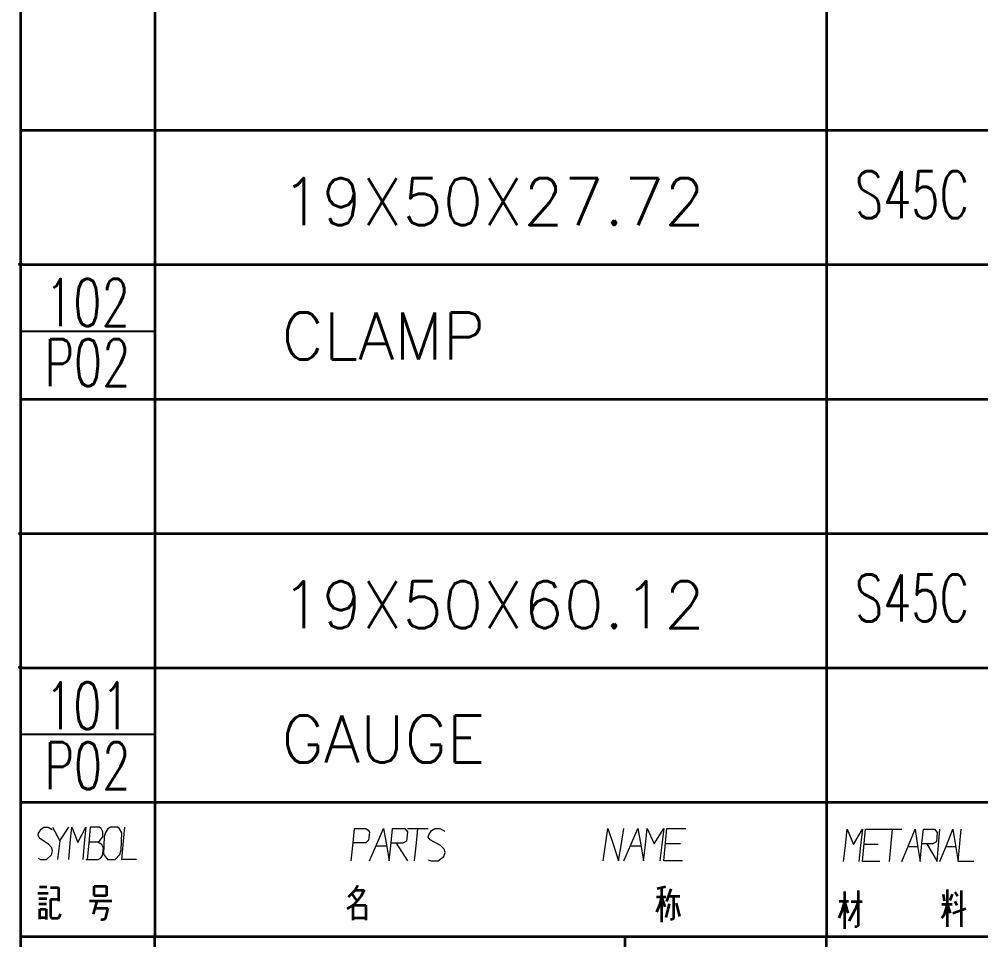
# Model space of a CAD drawing. Header units: millimetres. Extents: x 1333 to 104182, y -62616 to -5704.
# Drawn here: x 48723.2 to 48794.8, y -62452.5 to -62384 of the extents above; entities that cross this region are included whole.
import ezdxf
from ezdxf.enums import TextEntityAlignment as Align

# ---------------------------------------------------------------- set-up
doc = ezdxf.new("R2010")
doc.units = ezdxf.units.MM
doc.header["$LTSCALE"] = 0.5
for name, color, linetype in [('08', 1, 'Continuous'), ('\\M+195B6\\M+18E9A', 4, 'Continuous'), ('SHM_LABEL', 40, 'Continuous')]:
    doc.layers.add(name, color=color, linetype=linetype)
doc.layers.add('\\M+1907D\\M+19867\\M+195E2\\M+18F95\\M+190FC', color=7, linetype='Continuous', plot=False)
doc.styles.get("Standard").update_dxf_attribs({"font": 'simplex.shx'})

# ---------------------------------------------------------------- blocks, each defined once
blk = doc.blocks.new('999')
at = {"color": 7, "lineweight": 35, "ltscale": 0.25}
for p, q in [((75474.98, -11241.12), (75474.98, -11271.12)), ((75474.98, -11241.12), (75474.98, -11271.12)), ((75504.98, -11241.12), (75504.98, -11271.12)), ((75504.98, -11241.12), (75504.98, -11271.12)), ((75654.98, -11241.12), (75654.98, -11271.12)), ((75654.98, -11241.12), (75654.98, -11271.12)), ((75474.98, -11271.12), (75474.98, -11301.12)), ((75474.98, -11271.12), (75474.98, -11301.12)), ((75504.98, -11271.12), (75504.98, -11301.12)), ((75504.98, -11271.12), (75504.98, -11301.12)), ((75654.98, -11271.12), (75654.98, -11301.12)), ((75654.98, -11271.12), (75654.98, -11301.12)), ((75474.98, -11301.12), (75474.98, -11331.12)), ((75474.98, -11301.12), (75474.98, -11331.12)), ((75504.98, -11301.12), (75504.98, -11331.12)), ((75504.98, -11301.12), (75504.98, -11331.12)), ((75654.98, -11301.12), (75654.98, -11391.12)), ((75654.98, -11301.12), (75654.98, -11331.12)), ((75654.98, -11301.12), (75654.98, -11331.12)), ((75474.98, -11331.12), (75474.98, -11391.12)), ((75504.98, -11331.12), (75504.98, -11391.12)), ((75474.98, -11391.12), (75474.98, -11421.12)), ((75504.98, -11391.12), (75504.98, -11421.12)), ((75654.98, -11391.12), (75654.98, -11421.12)), ((75474.98, -11421.12), (75474.98, -11451.12)), ((75474.98, -11421.12), (75474.98, -11451.12)), ((75504.98, -11421.12), (75504.98, -11451.12)), ((75504.98, -11421.12), (75504.98, -11451.12)), ((75654.98, -11421.12), (75654.98, -11451.12)), ((75654.98, -11421.12), (75654.98, -11451.12))]:
    blk.add_line(p, q, dxfattribs=at)
at = {"color": 7, "lineweight": 35}
for p, q in [((75894.98, -11271.12), (75474.98, -11271.12)), ((75894.98, -11301.12), (75474.98, -11301.12)), ((75894.98, -11331.12), (75474.98, -11331.12)), ((75894.98, -11361.12), (75474.98, -11361.12)), ((75894.98, -11391.12), (75474.98, -11391.12)), ((75894.98, -11421.12), (75474.98, -11421.12)), ((75894.98, -11421.12), (75474.98, -11421.12)), ((75894.98, -11421.12), (75474.98, -11421.12)), ((75894.98, -11451.12), (75474.98, -11451.12)), ((75474.98, -11451.12), (75474.98, -11826.55)), ((75894.98, -11451.12), (75474.98, -11451.12)), ((75894.98, -11451.12), (75474.98, -11451.12)), ((75894.98, -11451.12), (75474.98, -11451.12)), ((75654.98, -11529.12), (75654.98, -11451.12))]:
    blk.add_line(p, q, dxfattribs=at)
at = {"color": 7, "lineweight": 35, "ltscale": 0.014026}
blk.add_line((75479.23, -11439.94), (75480.92, -11439.94), dxfattribs=at)
blk.add_line((75479.23, -11439.94), (75480.92, -11439.94), dxfattribs=at)
at = {"color": 7, "lineweight": 35, "ltscale": 0.015002}
blk.add_line((75481.69, -11440.11), (75483.49, -11440.11), dxfattribs=at)
blk.add_line((75481.69, -11440.11), (75483.49, -11440.11), dxfattribs=at)
at = {"color": 7, "lineweight": 35, "ltscale": 0.025366}
blk.add_line((75483.49, -11440.11), (75483.49, -11443.16), dxfattribs=at)
blk.add_line((75483.49, -11440.11), (75483.49, -11443.16), dxfattribs=at)
at = {"color": 7, "lineweight": 35, "ltscale": 0.022888}
for p, q in [((75491.49, -11439.82), (75494.24, -11439.82)), ((75491.49, -11439.82), (75494.24, -11439.82)), ((75494.24, -11441.96), (75491.49, -11441.96)), ((75494.24, -11441.96), (75491.49, -11441.96))]:
    blk.add_line(p, q, dxfattribs=at)
at = {"color": 7, "lineweight": 35, "ltscale": 0.017297}
blk.add_line((75491.49, -11441.89), (75491.49, -11439.82), dxfattribs=at)
blk.add_line((75491.49, -11441.89), (75491.49, -11439.82), dxfattribs=at)
at = {"color": 7, "lineweight": 35, "ltscale": 0.017825}
blk.add_line((75494.24, -11439.82), (75494.24, -11441.96), dxfattribs=at)
blk.add_line((75494.24, -11439.82), (75494.24, -11441.96), dxfattribs=at)
at = {"color": 7, "lineweight": 35, "ltscale": 0.018417}
blk.add_line((75549.73, -11440.67), (75548.18, -11442.25), dxfattribs=at)
blk.add_line((75549.73, -11440.67), (75548.18, -11442.25), dxfattribs=at)
at = {"color": 7, "lineweight": 35, "ltscale": 0.010047}
blk.add_line((75550.3, -11439.61), (75549.73, -11440.67), dxfattribs=at)
blk.add_line((75550.3, -11439.61), (75549.73, -11440.67), dxfattribs=at)
at = {"color": 7, "lineweight": 35, "ltscale": 0.016846}
blk.add_line((75549.73, -11440.67), (75551.75, -11440.67), dxfattribs=at)
blk.add_line((75549.73, -11440.67), (75551.75, -11440.67), dxfattribs=at)
at = {"color": 7, "lineweight": 35, "ltscale": 0.013334}
blk.add_line((75551.75, -11440.67), (75550.97, -11442.06), dxfattribs=at)
blk.add_line((75551.75, -11440.67), (75550.97, -11442.06), dxfattribs=at)
at = {"color": 7, "lineweight": 35, "ltscale": 0.015902}
blk.add_line((75619.01, -11439.97), (75617.14, -11440.36), dxfattribs=at)
blk.add_line((75619.01, -11439.97), (75617.14, -11440.36), dxfattribs=at)
at = {"color": 7, "lineweight": 35, "ltscale": 0.063974}
blk.add_line((75618.12, -11440.15), (75618.12, -11447.83), dxfattribs=at)
blk.add_line((75618.12, -11440.15), (75618.12, -11447.83), dxfattribs=at)
at = {"color": 7, "lineweight": 35, "ltscale": 0.024588}
blk.add_line((75620.2, -11440.4), (75619.29, -11443.21), dxfattribs=at)
blk.add_line((75620.2, -11440.4), (75619.29, -11443.21), dxfattribs=at)
at = {"color": 7, "lineweight": 35, "ltscale": 0.069342}
blk.add_line((75659.01, -11440.96), (75659.01, -11449.28), dxfattribs=at)
blk.add_line((75659.01, -11440.96), (75659.01, -11449.28), dxfattribs=at)
at = {"color": 7, "lineweight": 35, "ltscale": 0.06571}
blk.add_line((75662.05, -11440.77), (75662.05, -11448.65), dxfattribs=at)
blk.add_line((75662.05, -11440.77), (75662.05, -11448.65), dxfattribs=at)
at = {"color": 7, "lineweight": 35, "ltscale": 0.069489}
blk.add_line((75681.92, -11440.54), (75681.92, -11448.88), dxfattribs=at)
blk.add_line((75681.92, -11440.54), (75681.92, -11448.88), dxfattribs=at)
at = {"color": 7, "lineweight": 35, "ltscale": 0.067746}
blk.add_line((75685.05, -11440.72), (75685.03, -11448.85), dxfattribs=at)
blk.add_line((75685.05, -11440.72), (75685.03, -11448.85), dxfattribs=at)
at = {"color": 7, "lineweight": 35, "ltscale": 0.018872}
blk.add_line((75478.92, -11441.37), (75481.19, -11441.37), dxfattribs=at)
blk.add_line((75478.92, -11441.37), (75481.19, -11441.37), dxfattribs=at)
at = {"color": 7, "lineweight": 35, "ltscale": 0.014832}
blk.add_line((75479.12, -11442.54), (75480.9, -11442.54), dxfattribs=at)
blk.add_line((75479.12, -11442.54), (75480.9, -11442.54), dxfattribs=at)
at = {"color": 7, "lineweight": 35, "ltscale": 0.031506}
blk.add_line((75481.71, -11442.73), (75481.71, -11446.51), dxfattribs=at)
blk.add_line((75481.71, -11442.73), (75481.71, -11446.51), dxfattribs=at)
at = {"color": 7, "lineweight": 35, "ltscale": 0.014844}
blk.add_line((75483.49, -11442.73), (75481.71, -11442.73), dxfattribs=at)
blk.add_line((75483.49, -11442.73), (75481.71, -11442.73), dxfattribs=at)
at = {"color": 7, "lineweight": 35, "ltscale": 0.041736}
blk.add_line((75490.41, -11443.08), (75495.42, -11443.08), dxfattribs=at)
blk.add_line((75490.41, -11443.08), (75495.42, -11443.08), dxfattribs=at)
at = {"color": 7, "lineweight": 35, "ltscale": 0.025634}
blk.add_line((75492.04, -11443.08), (75491.25, -11446.05), dxfattribs=at)
blk.add_line((75492.04, -11443.08), (75491.25, -11446.05), dxfattribs=at)
at = {"color": 7, "lineweight": 35, "ltscale": 0.016928}
blk.add_line((75550.15, -11443.08), (75549.01, -11441.4), dxfattribs=at)
blk.add_line((75550.15, -11443.08), (75549.01, -11441.4), dxfattribs=at)
at = {"color": 7, "lineweight": 35, "ltscale": 0.018948}
blk.add_line((75550.97, -11442.06), (75549.54, -11443.84), dxfattribs=at)
blk.add_line((75550.97, -11442.06), (75549.54, -11443.84), dxfattribs=at)
at = {"color": 7, "lineweight": 35, "ltscale": 0.01731}
blk.add_line((75617.03, -11442.17), (75619.11, -11442.17), dxfattribs=at)
blk.add_line((75617.03, -11442.17), (75619.11, -11442.17), dxfattribs=at)
at = {"color": 7, "lineweight": 35, "ltscale": 0.015609}
blk.add_line((75618.12, -11442.17), (75617.66, -11443.99), dxfattribs=at)
blk.add_line((75618.12, -11442.17), (75617.66, -11443.99), dxfattribs=at)
at = {"color": 7, "lineweight": 35, "ltscale": 0.019512}
blk.add_line((75618.12, -11442.17), (75618.86, -11444.4), dxfattribs=at)
blk.add_line((75618.12, -11442.17), (75618.86, -11444.4), dxfattribs=at)
at = {"color": 7, "lineweight": 35, "ltscale": 0.021167}
blk.add_line((75619.68, -11442.01), (75622.22, -11442.01), dxfattribs=at)
blk.add_line((75619.68, -11442.01), (75622.22, -11442.01), dxfattribs=at)
at = {"color": 7, "lineweight": 35, "ltscale": 0.041415}
blk.add_line((75620.82, -11442.01), (75620.82, -11446.98), dxfattribs=at)
blk.add_line((75620.82, -11442.01), (75620.82, -11446.98), dxfattribs=at)
at = {"color": 7, "lineweight": 35, "ltscale": 0.016968}
blk.add_line((75657.82, -11443.15), (75659.86, -11443.15), dxfattribs=at)
blk.add_line((75657.82, -11443.15), (75659.86, -11443.15), dxfattribs=at)
at = {"color": 7, "lineweight": 35, "ltscale": 0.018792}
blk.add_line((75659.01, -11443.15), (75658.42, -11445.32), dxfattribs=at)
blk.add_line((75659.01, -11443.15), (75658.42, -11445.32), dxfattribs=at)
at = {"color": 7, "lineweight": 35, "ltscale": 0.022987}
blk.add_line((75659.01, -11443.15), (75659.72, -11445.81), dxfattribs=at)
blk.add_line((75659.01, -11443.15), (75659.72, -11445.81), dxfattribs=at)
at = {"color": 7, "lineweight": 35, "ltscale": 0.02074}
blk.add_line((75660.45, -11443.18), (75662.94, -11443.18), dxfattribs=at)
blk.add_line((75660.45, -11443.18), (75662.94, -11443.18), dxfattribs=at)
at = {"color": 7, "lineweight": 35, "ltscale": 0.016182}
blk.add_line((75662.05, -11443.18), (75661.41, -11445.01), dxfattribs=at)
blk.add_line((75662.05, -11443.18), (75661.41, -11445.01), dxfattribs=at)
at = {"color": 7, "lineweight": 35, "ltscale": 0.012191}
blk.add_line((75681.05, -11441.59), (75681.25, -11443.04), dxfattribs=at)
blk.add_line((75681.05, -11441.59), (75681.25, -11443.04), dxfattribs=at)
at = {"color": 7, "lineweight": 35, "ltscale": 0.012873}
blk.add_line((75683.03, -11441.57), (75682.49, -11443.02), dxfattribs=at)
blk.add_line((75683.03, -11441.57), (75682.49, -11443.02), dxfattribs=at)
at = {"color": 7, "lineweight": 35, "ltscale": 0.008252}
blk.add_line((75683.64, -11443.12), (75684.07, -11444.01), dxfattribs=at)
blk.add_line((75683.64, -11443.12), (75684.07, -11444.01), dxfattribs=at)
at = {"color": 7, "lineweight": 35, "ltscale": 0.008663}
blk.add_line((75683.66, -11441.15), (75684.25, -11442.01), dxfattribs=at)
blk.add_line((75683.66, -11441.15), (75684.25, -11442.01), dxfattribs=at)
at = {"color": 7, "lineweight": 35, "ltscale": 0.014185}
blk.add_line((75479.12, -11443.74), (75480.82, -11443.74), dxfattribs=at)
blk.add_line((75479.12, -11443.74), (75480.82, -11443.74), dxfattribs=at)
at = {"color": 7, "lineweight": 35, "ltscale": 0.018579}
blk.add_line((75479.33, -11447.15), (75479.33, -11444.92), dxfattribs=at)
blk.add_line((75479.33, -11447.15), (75479.33, -11444.92), dxfattribs=at)
at = {"color": 7, "lineweight": 35, "ltscale": 0.012085}
for p, q in [((75479.33, -11444.92), (75480.78, -11444.92)), ((75479.33, -11444.92), (75480.78, -11444.92)), ((75479.33, -11446.76), (75480.78, -11446.76)), ((75479.33, -11446.76), (75480.78, -11446.76))]:
    blk.add_line(p, q, dxfattribs=at)
at = {"color": 7, "lineweight": 35, "ltscale": 0.019064}
blk.add_line((75480.78, -11444.92), (75480.78, -11447.21), dxfattribs=at)
blk.add_line((75480.78, -11444.92), (75480.78, -11447.21), dxfattribs=at)
at = {"color": 7, "lineweight": 35, "ltscale": 0.024365}
blk.add_line((75491.61, -11444.69), (75494.54, -11444.69), dxfattribs=at)
blk.add_line((75491.61, -11444.69), (75494.54, -11444.69), dxfattribs=at)
at = {"color": 7, "lineweight": 35, "ltscale": 0.020594}
blk.add_line((75494.54, -11444.69), (75493.9, -11447.07), dxfattribs=at)
blk.add_line((75494.54, -11444.69), (75493.9, -11447.07), dxfattribs=at)
at = {"color": 7, "lineweight": 35, "ltscale": 0.015788}
blk.add_line((75549.54, -11443.84), (75547.96, -11444.87), dxfattribs=at)
blk.add_line((75549.54, -11443.84), (75547.96, -11444.87), dxfattribs=at)
at = {"color": 7, "lineweight": 35, "ltscale": 0.027603}
blk.add_line((75549.31, -11447.34), (75549.31, -11444.03), dxfattribs=at)
blk.add_line((75549.31, -11447.34), (75549.31, -11444.03), dxfattribs=at)
at = {"color": 7, "lineweight": 35, "ltscale": 0.023572}
for p, q in [((75549.31, -11444.03), (75552.14, -11444.03)), ((75549.31, -11444.03), (75552.14, -11444.03)), ((75549.31, -11446.88), (75552.14, -11446.88)), ((75549.31, -11446.88), (75552.14, -11446.88))]:
    blk.add_line(p, q, dxfattribs=at)
at = {"color": 7, "lineweight": 35, "ltscale": 0.027719}
blk.add_line((75552.14, -11444.03), (75552.14, -11447.36), dxfattribs=at)
blk.add_line((75552.14, -11444.03), (75552.14, -11447.36), dxfattribs=at)
at = {"color": 7, "lineweight": 35, "ltscale": 0.014329}
blk.add_line((75617.66, -11443.99), (75617.04, -11445.6), dxfattribs=at)
blk.add_line((75617.66, -11443.99), (75617.04, -11445.6), dxfattribs=at)
at = {"color": 7, "lineweight": 35, "ltscale": 0.025806}
blk.add_line((75619.82, -11443.75), (75619.12, -11446.77), dxfattribs=at)
blk.add_line((75619.82, -11443.75), (75619.12, -11446.77), dxfattribs=at)
at = {"color": 7, "lineweight": 35, "ltscale": 0.025432}
blk.add_line((75621.38, -11443.61), (75622.12, -11446.57), dxfattribs=at)
blk.add_line((75621.38, -11443.61), (75622.12, -11446.57), dxfattribs=at)
at = {"color": 7, "lineweight": 35, "ltscale": 0.014579}
blk.add_line((75658.42, -11445.32), (75657.72, -11446.93), dxfattribs=at)
blk.add_line((75658.42, -11445.32), (75657.72, -11446.93), dxfattribs=at)
at = {"color": 7, "lineweight": 35, "ltscale": 0.024906}
blk.add_line((75661.41, -11445.01), (75659.97, -11447.63), dxfattribs=at)
blk.add_line((75661.41, -11445.01), (75659.97, -11447.63), dxfattribs=at)
at = {"color": 7, "lineweight": 35, "ltscale": 0.01958}
blk.add_line((75680.7, -11443.77), (75683.05, -11443.77), dxfattribs=at)
blk.add_line((75680.7, -11443.77), (75683.05, -11443.77), dxfattribs=at)
at = {"color": 7, "lineweight": 35, "ltscale": 0.013935}
blk.add_line((75681.92, -11443.77), (75681.44, -11445.38), dxfattribs=at)
blk.add_line((75681.92, -11443.77), (75681.44, -11445.38), dxfattribs=at)
at = {"color": 7, "lineweight": 35, "ltscale": 0.01783}
blk.add_line((75681.92, -11443.77), (75682.61, -11445.79), dxfattribs=at)
blk.add_line((75681.92, -11443.77), (75682.61, -11445.79), dxfattribs=at)
at = {"color": 7, "lineweight": 35, "ltscale": 0.025879}
blk.add_line((75683.19, -11445.81), (75686.11, -11444.76), dxfattribs=at)
blk.add_line((75683.19, -11445.81), (75686.11, -11444.76), dxfattribs=at)
at = {"color": 7, "lineweight": 35, "ltscale": 0.004025}
blk.add_line((75481.71, -11446.51), (75481.95, -11446.93), dxfattribs=at)
blk.add_line((75481.71, -11446.51), (75481.95, -11446.93), dxfattribs=at)
at = {"color": 7, "lineweight": 35, "ltscale": 0.011377}
blk.add_line((75481.95, -11446.93), (75483.31, -11446.93), dxfattribs=at)
blk.add_line((75481.95, -11446.93), (75483.31, -11446.93), dxfattribs=at)
at = {"color": 7, "lineweight": 35, "ltscale": 0.004087}
blk.add_line((75483.31, -11446.93), (75483.74, -11446.68), dxfattribs=at)
blk.add_line((75483.31, -11446.93), (75483.74, -11446.68), dxfattribs=at)
at = {"color": 7, "lineweight": 35, "ltscale": 0.006183}
blk.add_line((75483.74, -11446.68), (75483.93, -11445.97), dxfattribs=at)
blk.add_line((75483.74, -11446.68), (75483.93, -11445.97), dxfattribs=at)
at = {"color": 7, "lineweight": 35, "ltscale": 0.004529}
blk.add_line((75493.49, -11447.3), (75492.95, -11447.3), dxfattribs=at)
blk.add_line((75493.49, -11447.3), (75492.95, -11447.3), dxfattribs=at)
at = {"color": 7, "lineweight": 35, "ltscale": 0.003862}
blk.add_line((75493.9, -11447.07), (75493.49, -11447.3), dxfattribs=at)
blk.add_line((75493.9, -11447.07), (75493.49, -11447.3), dxfattribs=at)
at = {"color": 7, "lineweight": 35, "ltscale": 0.003491}
blk.add_line((75620.57, -11447.23), (75620.15, -11447.23), dxfattribs=at)
blk.add_line((75620.57, -11447.23), (75620.15, -11447.23), dxfattribs=at)
at = {"color": 7, "lineweight": 35, "ltscale": 0.002954}
blk.add_line((75620.82, -11446.98), (75620.57, -11447.23), dxfattribs=at)
blk.add_line((75620.82, -11446.98), (75620.57, -11447.23), dxfattribs=at)
at = {"color": 7, "lineweight": 35, "ltscale": 0.005467}
blk.add_line((75681.1, -11446.42), (75680.68, -11446.93), dxfattribs=at)
blk.add_line((75681.1, -11446.42), (75680.68, -11446.93), dxfattribs=at)
at = {"color": 7, "lineweight": 35, "ltscale": 0.009193}
blk.add_line((75681.44, -11445.38), (75681.1, -11446.42), dxfattribs=at)
blk.add_line((75681.44, -11445.38), (75681.1, -11446.42), dxfattribs=at)
at = {"color": 7, "lineweight": 35, "ltscale": 0.003687}
blk.add_line((75661.73, -11448.84), (75661.29, -11448.84), dxfattribs=at)
blk.add_line((75661.73, -11448.84), (75661.29, -11448.84), dxfattribs=at)
at = {"color": 7, "lineweight": 35, "ltscale": 0.003115}
blk.add_line((75662.05, -11448.65), (75661.73, -11448.84), dxfattribs=at)
blk.add_line((75662.05, -11448.65), (75661.73, -11448.84), dxfattribs=at)
at = {"color": 7, "lineweight": 35, "ltscale": 0.275}
for p, q in [((75504.98, -11484.12), (75504.98, -11451.12)), ((75609.98, -11451.12), (75609.98, -11484.12))]:
    blk.add_line(p, q, dxfattribs=at)
at = {"color": 7, "lineweight": 13}
for points in [[(75478.97, -11433.54), (75479.51, -11433.81), (75480.85, -11433.81), (75481.92, -11432.82), (75482.19, -11431.92), (75482.01, -11431.2), (75481.3, -11430.39), (75479.33, -11429.13), (75478.97, -11428.5), (75479.06, -11427.96), (75479.6, -11427.06), (75480.22, -11426.61), (75481.21, -11426.61), (75482.1, -11427.15)], [(75478.97, -11433.54), (75479.51, -11433.81), (75480.85, -11433.81), (75481.92, -11432.82), (75482.19, -11431.92), (75482.01, -11431.2), (75481.3, -11430.39), (75479.33, -11429.13), (75478.97, -11428.5), (75479.06, -11427.96), (75479.6, -11427.06), (75480.22, -11426.61), (75481.21, -11426.61), (75482.1, -11427.15)], [(75482.19, -11426.61), (75483.8, -11429.67), (75483.27, -11433.81)], [(75482.19, -11426.61), (75483.8, -11429.67), (75483.27, -11433.81)], [(75483.8, -11429.67), (75485.77, -11426.61)], [(75483.8, -11429.67), (75485.77, -11426.61)], [(75485.77, -11433.81), (75486.13, -11430.21), (75486.49, -11426.61), (75487.83, -11430.03), (75489.62, -11426.61), (75489.26, -11430.21), (75488.9, -11433.81)], [(75485.77, -11433.81), (75486.13, -11430.21), (75486.49, -11426.61), (75487.83, -11430.03), (75489.62, -11426.61), (75489.26, -11430.21), (75488.9, -11433.81)], [(75489.62, -11433.81), (75492.39, -11433.81), (75493.02, -11433.36), (75493.29, -11432.91), (75493.55, -11431.29), (75493.2, -11430.48), (75492.3, -11429.94), (75492.75, -11429.58), (75493.38, -11428.77), (75493.38, -11427.69), (75493.02, -11426.88), (75492.57, -11426.61), (75490.6, -11426.61), (75490.24, -11430.21), (75489.89, -11433.81)], [(75489.62, -11433.81), (75492.39, -11433.81), (75493.02, -11433.36), (75493.29, -11432.91), (75493.55, -11431.29), (75493.2, -11430.48), (75492.3, -11429.94), (75492.75, -11429.58), (75493.38, -11428.77), (75493.38, -11427.69), (75493.02, -11426.88), (75492.57, -11426.61), (75490.6, -11426.61), (75490.24, -11430.21), (75489.89, -11433.81)], [(75500.89, -11433.81), (75497.67, -11433.81), (75498.03, -11429.76), (75498.3, -11426.61)], [(75500.89, -11433.81), (75497.67, -11433.81), (75498.03, -11429.76), (75498.3, -11426.61)], [(75548.84, -11434.14), (75549.26, -11430.09), (75549.58, -11426.94), (75552.1, -11426.94), (75552.62, -11427.3), (75552.93, -11427.75), (75552.72, -11429.55), (75552.1, -11430.09), (75549.26, -11430.09)], [(75548.84, -11434.14), (75549.26, -11430.09), (75549.58, -11426.94), (75552.1, -11426.94), (75552.62, -11427.3), (75552.93, -11427.75), (75552.72, -11429.55), (75552.1, -11430.09), (75549.26, -11430.09)], [(75552.93, -11434.14), (75554.51, -11430.54), (75556.08, -11426.94), (75556.71, -11430.54), (75557.34, -11434.14)], [(75552.93, -11434.14), (75554.51, -11430.54), (75556.08, -11426.94), (75556.71, -11430.54), (75557.34, -11434.14)], [(75557.34, -11434.14), (75557.76, -11430.09), (75558.08, -11426.94), (75560.81, -11426.94), (75561.43, -11427.66), (75561.23, -11429.73), (75560.39, -11430.18), (75557.76, -11430.18)], [(75557.34, -11434.14), (75557.76, -11430.09), (75558.08, -11426.94), (75560.81, -11426.94), (75561.43, -11427.66), (75561.23, -11429.73), (75560.39, -11430.18), (75557.76, -11430.18)], [(75561.43, -11426.94), (75566.05, -11426.94)], [(75561.43, -11426.94), (75566.05, -11426.94)], [(75563.01, -11434.14), (75563.43, -11430.09), (75563.74, -11426.94)], [(75563.01, -11434.14), (75563.43, -11430.09), (75563.74, -11426.94)], [(75566.05, -11433.87), (75566.68, -11434.14), (75568.26, -11434.14), (75569.52, -11433.15), (75569.83, -11432.25), (75569.62, -11431.53), (75568.78, -11430.72), (75566.47, -11429.46), (75566.05, -11428.83), (75566.16, -11428.29), (75566.79, -11427.39), (75567.52, -11426.94), (75568.68, -11426.94), (75569.73, -11427.48)], [(75566.05, -11433.87), (75566.68, -11434.14), (75568.26, -11434.14), (75569.52, -11433.15), (75569.83, -11432.25), (75569.62, -11431.53), (75568.78, -11430.72), (75566.47, -11429.46), (75566.05, -11428.83), (75566.16, -11428.29), (75566.79, -11427.39), (75567.52, -11426.94), (75568.68, -11426.94), (75569.73, -11427.48)], [(75605.09, -11434.14), (75605.61, -11430.54), (75606.14, -11426.94), (75607.4, -11430.63), (75608.55, -11434.14), (75609.18, -11430.27), (75609.71, -11426.94)], [(75605.09, -11434.14), (75605.61, -11430.54), (75606.14, -11426.94), (75607.4, -11430.63), (75608.55, -11434.14), (75609.18, -11430.27), (75609.71, -11426.94)], [(75609.71, -11434.14), (75611.28, -11430.54), (75612.86, -11426.94), (75613.49, -11430.54), (75614.11, -11434.14)], [(75609.71, -11434.14), (75611.28, -11430.54), (75612.86, -11426.94), (75613.49, -11430.54), (75614.11, -11434.14)], [(75614.11, -11434.14), (75614.53, -11430.54), (75614.95, -11426.94), (75616.53, -11430.36), (75618.63, -11426.94), (75618.21, -11430.54), (75617.79, -11434.14)], [(75614.11, -11434.14), (75614.53, -11430.54), (75614.95, -11426.94), (75616.53, -11430.36), (75618.63, -11426.94), (75618.21, -11430.54), (75617.79, -11434.14)], [(75622.82, -11434.14), (75618.63, -11434.14), (75619.05, -11430.09), (75619.36, -11426.94), (75623.56, -11426.94)], [(75622.82, -11434.14), (75618.63, -11434.14), (75619.05, -11430.09), (75619.36, -11426.94), (75623.56, -11426.94)], [(75658.81, -11434.29), (75659.2, -11430.69), (75659.59, -11427.09), (75661.04, -11430.51), (75662.99, -11427.09), (75662.6, -11430.69), (75662.21, -11434.29)], [(75658.81, -11434.29), (75659.2, -11430.69), (75659.59, -11427.09), (75661.04, -11430.51), (75662.99, -11427.09), (75662.6, -11430.69), (75662.21, -11434.29)], [(75666.88, -11434.29), (75662.99, -11434.29), (75663.38, -11430.24), (75663.67, -11427.09), (75667.56, -11427.09)], [(75666.88, -11434.29), (75662.99, -11434.29), (75663.38, -11430.24), (75663.67, -11427.09), (75667.56, -11427.09)], [(75667.56, -11427.09), (75671.83, -11427.09)], [(75667.56, -11427.09), (75671.83, -11427.09)], [(75669.01, -11434.29), (75669.4, -11430.24), (75669.69, -11427.09)], [(75669.01, -11434.29), (75669.4, -11430.24), (75669.69, -11427.09)], [(75671.83, -11434.29), (75673.29, -11430.69), (75674.75, -11427.09), (75675.33, -11430.69), (75675.91, -11434.29)], [(75671.83, -11434.29), (75673.29, -11430.69), (75674.75, -11427.09), (75675.33, -11430.69), (75675.91, -11434.29)], [(75675.91, -11434.29), (75676.3, -11430.24), (75676.6, -11427.09), (75679.12, -11427.09), (75679.71, -11427.81), (75679.51, -11429.88), (75678.73, -11430.33), (75676.3, -11430.33)], [(75675.91, -11434.29), (75676.3, -11430.24), (75676.6, -11427.09), (75679.12, -11427.09), (75679.71, -11427.81), (75679.51, -11429.88), (75678.73, -11430.33), (75676.3, -11430.33)], [(75679.71, -11434.29), (75680, -11430.69), (75680.29, -11427.09)], [(75679.71, -11434.29), (75680, -11430.69), (75680.29, -11427.09)], [(75680.29, -11434.29), (75681.75, -11430.69), (75683.2, -11427.09), (75683.79, -11430.69), (75684.37, -11434.29)], [(75680.29, -11434.29), (75681.75, -11430.69), (75683.2, -11427.09), (75683.79, -11430.69), (75684.37, -11434.29)], [(75687.87, -11434.29), (75684.37, -11434.29), (75684.76, -11430.24), (75685.05, -11427.09)], [(75687.87, -11434.29), (75684.37, -11434.29), (75684.76, -11430.24), (75685.05, -11427.09)], [(75492.3, -11429.94), (75490.24, -11429.94)], [(75492.3, -11429.94), (75490.24, -11429.94)], [(75558.92, -11430.18), (75561.43, -11434.14)], [(75558.92, -11430.18), (75561.43, -11434.14)], [(75619.05, -11430.27), (75622.41, -11430.27)], [(75619.05, -11430.27), (75622.41, -11430.27)], [(75554.4, -11430.81), (75556.71, -11430.81)], [(75554.4, -11430.81), (75556.71, -11430.81)], [(75611.18, -11430.81), (75613.49, -11430.81)], [(75611.18, -11430.81), (75613.49, -11430.81)], [(75663.38, -11430.42), (75666.49, -11430.42)], [(75663.38, -11430.42), (75666.49, -11430.42)], [(75673.19, -11430.96), (75675.33, -11430.96)], [(75673.19, -11430.96), (75675.33, -11430.96)], [(75677.37, -11430.33), (75679.71, -11434.29)], [(75677.37, -11430.33), (75679.71, -11434.29)], [(75681.65, -11430.96), (75683.79, -11430.96)], [(75681.65, -11430.96), (75683.79, -11430.96)]]:
    blk.add_lwpolyline(points, dxfattribs=at)
blk.add_lwpolyline([(75496.15, -11433.81), (75497.22, -11432.73), (75497.49, -11431.65), (75497.67, -11427.87), (75497.13, -11426.97), (75496.69, -11426.61), (75495.08, -11426.61), (75494.54, -11426.97), (75494, -11427.78), (75493.73, -11428.68), (75493.55, -11432.64), (75494.45, -11433.81)], close=True, dxfattribs=at)
blk.add_lwpolyline([(75496.15, -11433.81), (75497.22, -11432.73), (75497.49, -11431.65), (75497.67, -11427.87), (75497.13, -11426.97), (75496.69, -11426.61), (75495.08, -11426.61), (75494.54, -11426.97), (75494, -11427.78), (75493.73, -11428.68), (75493.55, -11432.64), (75494.45, -11433.81)], close=True, dxfattribs=at)

msp = doc.modelspace()

# ---------------------------------------------------------------- linework, layer by layer
at = {"layer": '\\M+1907D\\M+19867\\M+195E2\\M+18F95\\M+190FC'}
for centre in [(48723.32, -62402.224), (48723.32, -62422.279), (48723.32, -62432.224)]:
    msp.add_circle(centre, 0.0825, dxfattribs=at)
at = {"layer": '\\M+195B6\\M+18E9A', "color": 9}
for p, q in [((48723.32, -62407.199), (48733.32, -62407.199)), ((48723.32, -62437.199), (48733.32, -62437.199))]:
    msp.add_line(p, q, dxfattribs=at)

# ---------------------------------------------------------------- block references
at = {"layer": '08', "color": 55, "xscale": 0.3333333333430346, "yscale": 0.3333333333357587, "zscale": 0.3333333333333333}
msp.add_blockref('999', (23564.994, -58635.239), dxfattribs=at)

# ---------------------------------------------------------------- texts
at = {"layer": 'SHM_LABEL', "width": 0.7}
for p in [(48789.686, -62397.05), (48789.686, -62427.05)]:
    msp.add_text('S45C', height=3.5, dxfattribs=at).set_placement(p, align=Align.MIDDLE_CENTER)
for s, p in [('102', (48728.312, -62406.822)), ('P02', (48728.312, -62411.291)), ('101', (48728.312, -62436.822)), ('P02', (48728.312, -62441.291))]:
    msp.add_text(s, height=3.5, dxfattribs=at).set_placement(p, align=Align.CENTER)
at = {"layer": 'SHM_LABEL', "char_height": 3.5, "width": 38.84355, "attachment_point": 1}
for s, insert in [('19X50X27.72', (48742.758, -62395.809)), ('CLAMP', (48742.758, -62405.809)), ('19X50X60.12', (48742.758, -62425.809)), ('GAUGE', (48742.758, -62435.809))]:
    msp.add_mtext(s, dxfattribs=dict(at, insert=insert))

doc.saveas('drawing.dxf')
